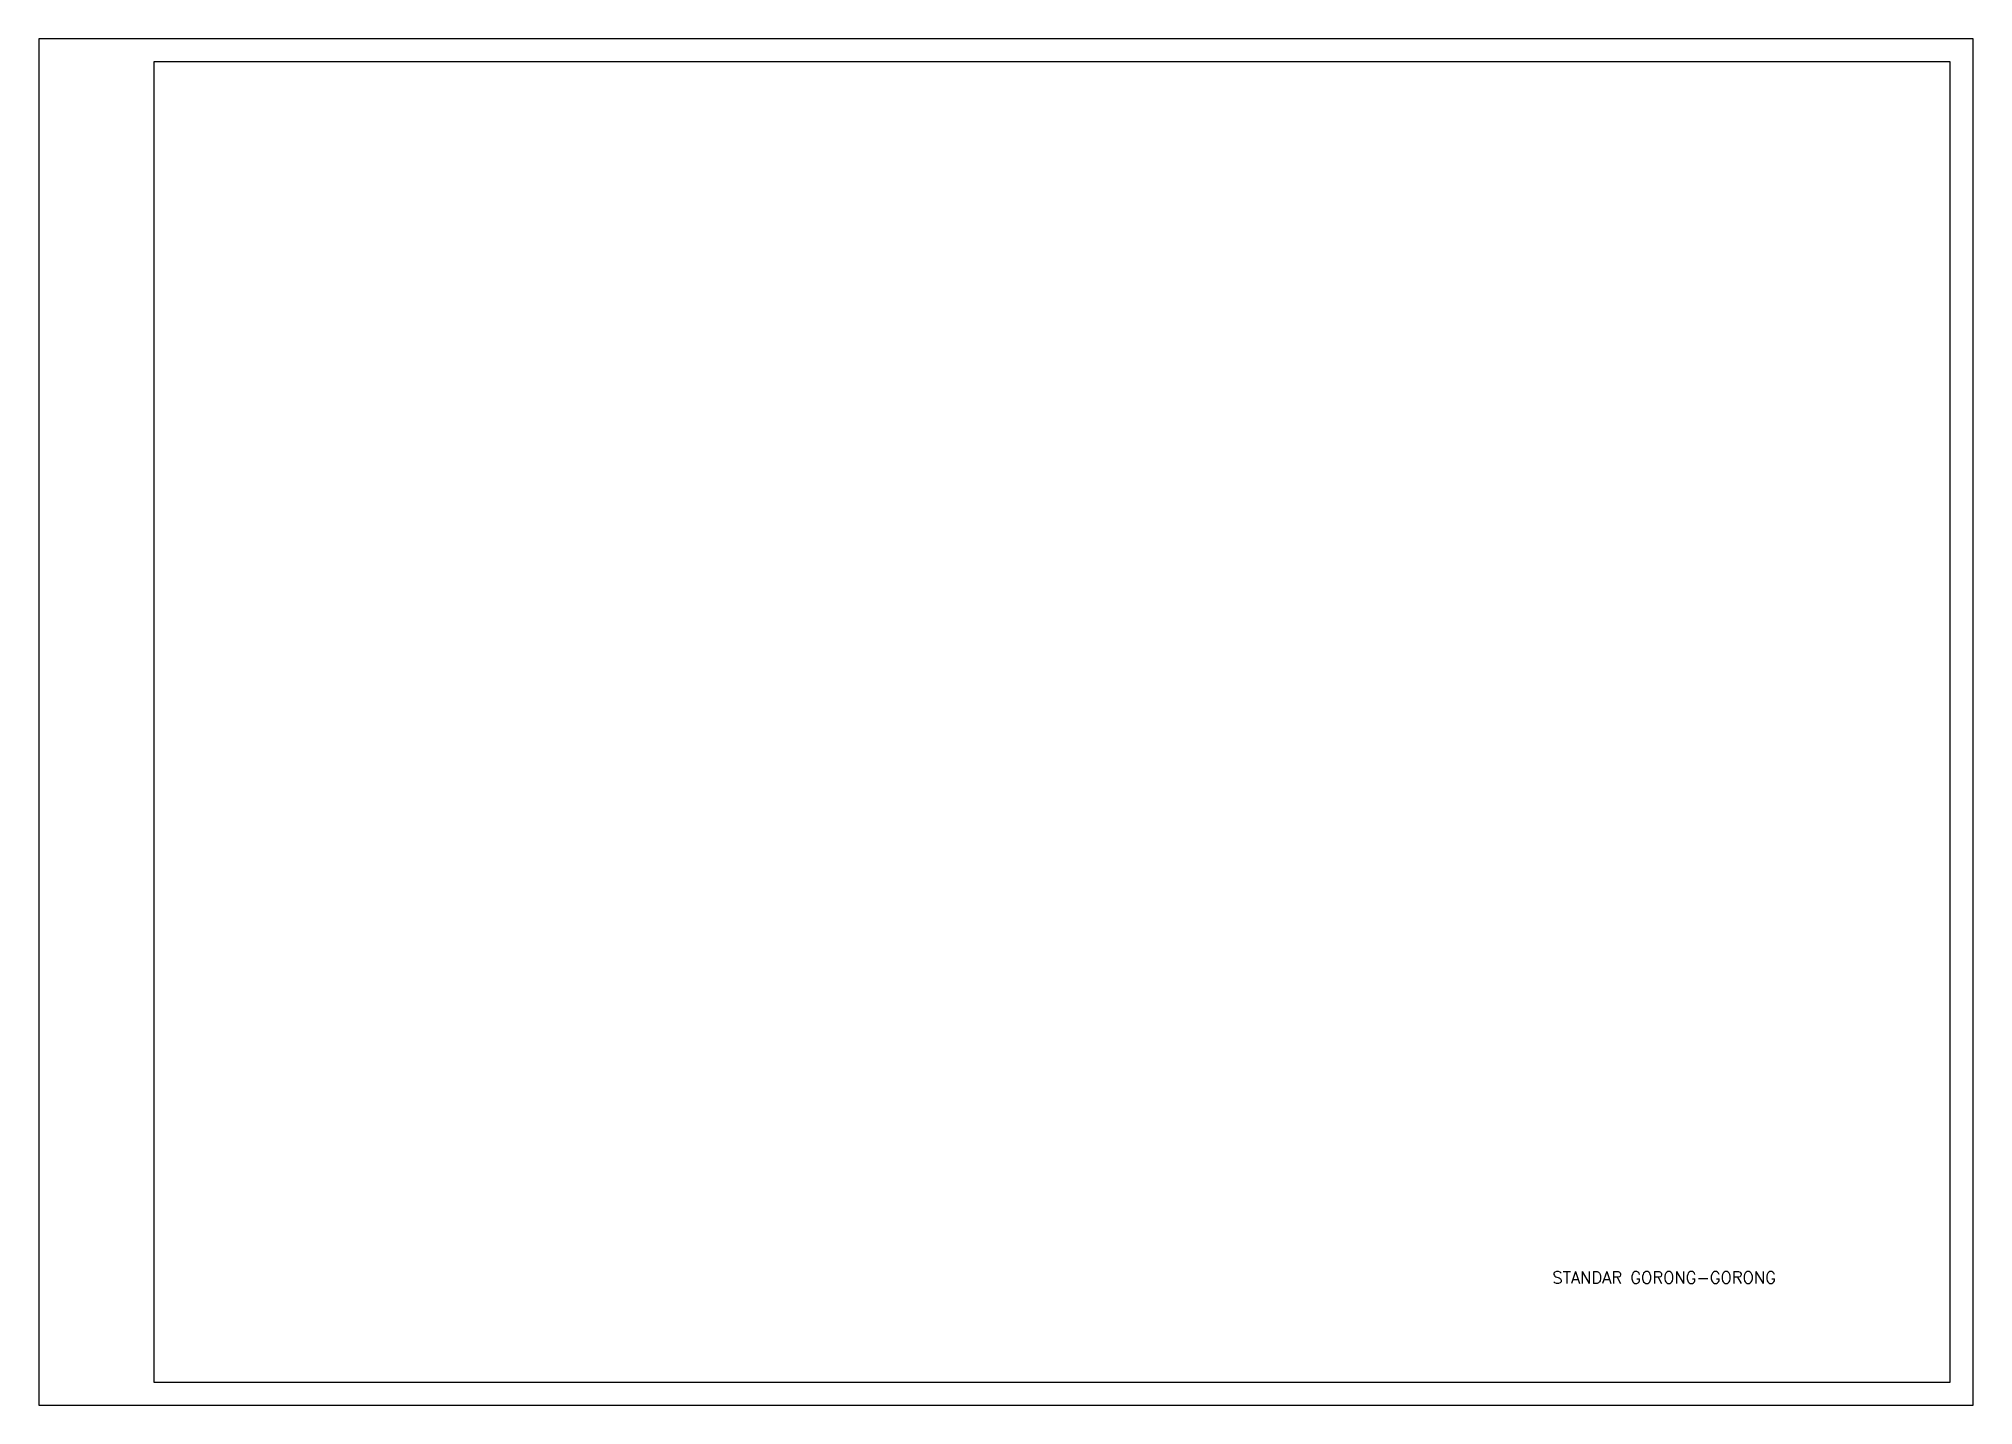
# Model space of a CAD drawing. Header units: metres. Extents: x -50 to 791, y -10 to 584.
import ezdxf

# ---------------------------------------------------------------- set-up
doc = ezdxf.new("R2010")
doc.units = ezdxf.units.M
doc.layers.get('0').update_dxf_attribs({"linetype": 'CONTINUOUS'})
doc.layers.add('KOP', color=7, linetype='CONTINUOUS')
doc.styles.get("Standard").update_dxf_attribs({"font": 'Simplex.shx'})

msp = doc.modelspace()

# ---------------------------------------------------------------- linework, layer by layer
at = {"color": 1}
msp.add_lwpolyline([(-50, -10), (791, -10), (791, 584), (-50, 584)], close=True, dxfattribs=at)
at = {"color": 6}
msp.add_lwpolyline([(0, 0), (781, 0), (781, 574), (0, 574)], close=True, dxfattribs=at)

# ---------------------------------------------------------------- texts
at = {"layer": 'KOP', "color": 6}
msp.add_text('STANDAR GORONG-GORONG', height=5.2, dxfattribs=at).set_placement((608.03, 42.93))

doc.saveas('drawing.dxf')
